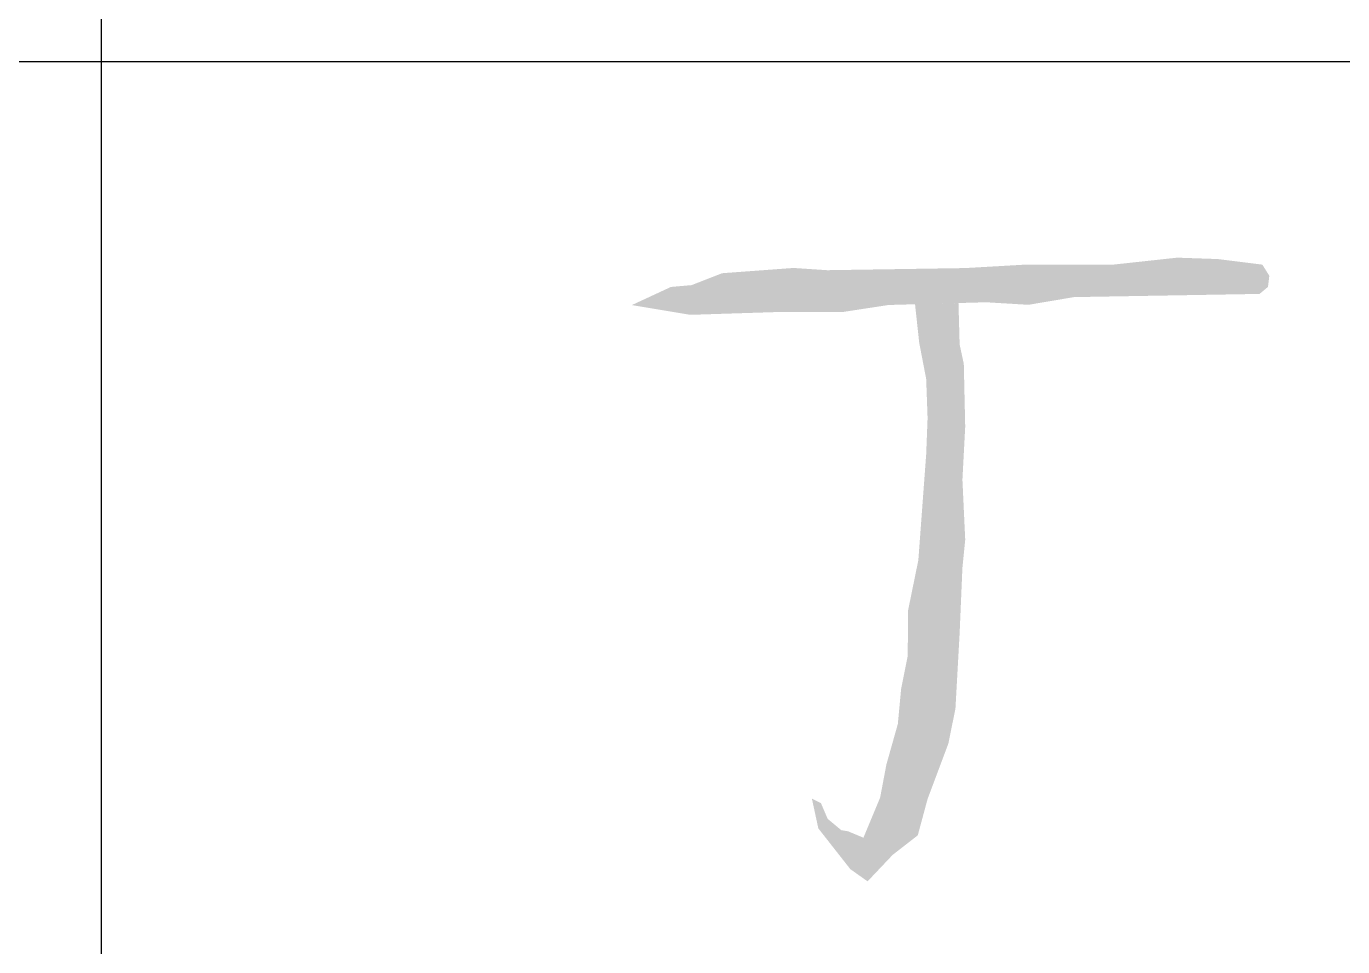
# Model space of a CAD drawing. Extents: x 4414382 to 4540065, y -615151 to -235742.
# Drawn here: x 4514591 to 4515487, y -544647 to -544020 of the extents above; entities that cross this region are included whole.
import ezdxf

# ---------------------------------------------------------------- set-up
doc = ezdxf.new("R2010")
doc.units = 0
doc.header["$LTSCALE"] = 1000
doc.header["$MEASUREMENT"] = 0
doc.layers.get('0').update_dxf_attribs({"linetype": 'CONTINUOUS'})
doc.layers.add('HATCH', color=8, linetype='CONTINUOUS')

msp = doc.modelspace()

# ---------------------------------------------------------------- hatches: boundary and pattern name
at = {"layer": 'HATCH'}
h = msp.add_hatch(color=0, dxfattribs=at)
h.paths.add_polyline_path([(4515437.2, -544190.06), (4515432.46, -544182.47), (4515402.07, -544178.67), (4515374.53, -544177.72), (4515330.85, -544182.47), (4515271.03, -544182.47), (4515230.23, -544184.81), (4515197.91, -544185.31), (4515136.19, -544186.26), (4515113.29, -544184.73), (4515092.51, -544186.26), (4515064.67, -544188.32), (4515043.88, -544196.42), (4515029.84, -544197.65), (4515003.25, -544209.98), (4515043.13, -544216.62), (4515102.01, -544214.73), (4515146.64, -544214.73), (4515177.97, -544209.93), (4515210.26, -544209.03), (4515244.44, -544208.08), (4515273.22, -544209.8), (4515283.38, -544208.08), (4515304.24, -544204.57), (4515345.07, -544203.86), (4515375.48, -544203.34), (4515430.56, -544202.39), (4515436.26, -544197.65)])
h.paths.add_polyline_path([(4515225.6, -544208.61), (4515210.26, -544209.03), (4515196.02, -544209.43), (4515198.86, -544235.6), (4515203.61, -544260.27), (4515204.56, -544286.84), (4515203.61, -544311.51), (4515201.71, -544337.13), (4515198.27, -544383.51), (4515191.27, -544417.79), (4515191.05, -544448.6), (4515186.56, -544471.04), (4515184.31, -544494.99), (4515176.51, -544522.61), (4515172.25, -544545.14), (4515163.96, -544565.02), (4515158.29, -544578.62), (4515151.97, -544593.78), (4515163.71, -544602.07), (4515180.8, -544584.04), (4515197.89, -544570.76), (4515204.54, -544546.09), (4515218.78, -544508.13), (4515223.53, -544484.41), (4515226.38, -544433.17), (4515228.28, -544388.58), (4515230.18, -544369.6), (4515228.28, -544328.8), (4515230.18, -544292.74), (4515229.22, -544250.04), (4515226.38, -544236.76)])
h.paths.add_polyline_path([(4515160.89, -544572.38), (4515150.38, -544568), (4515145.77, -544567.23), (4515136.55, -544559.55), (4515131.94, -544548.8), (4515125.79, -544545.73), (4515130.18, -544566.03), (4515136.55, -544574.14), (4515151.97, -544593.78), (4515158.29, -544578.62)])

# ---------------------------------------------------------------- linework, layer by layer
for p, q in [((4514642.18, -546644.17), (4514642.18, -543394.17)), ((4514642.18, -546644.17), (4514642.18, -543394.17)), ((4514642.18, -546644.17), (4514642.18, -543394.17)), ((4513062.18, -544044.17), (4518562.18, -544044.17))]:
    msp.add_line(p, q)

doc.saveas('drawing.dxf')
